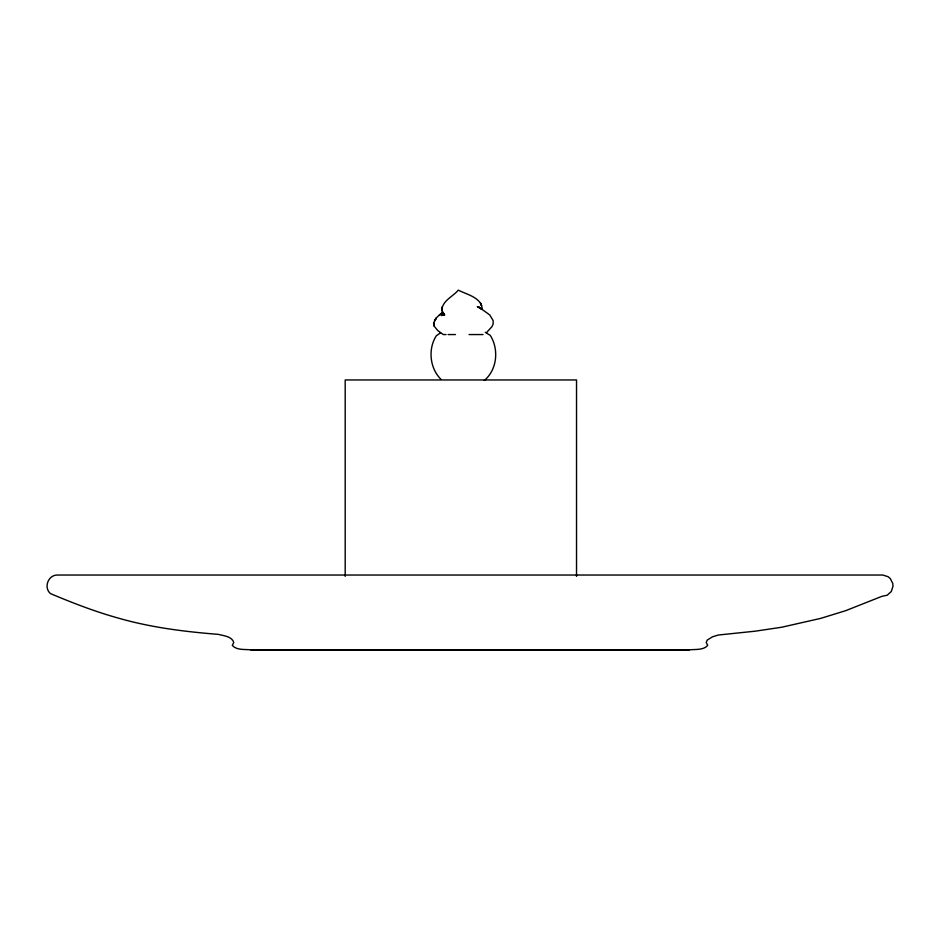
<?xml version="1.0" encoding="UTF-8"?>
<svg xmlns="http://www.w3.org/2000/svg" width="940" height="940" viewBox="0 0 940 940"><rect width="100%" height="100%" fill="white"/><g stroke="black" fill="none" stroke-linecap="round" stroke-linejoin="round"><path stroke-width="1.41" d="M482.173 308.931C481.421 297.392 466.757 294.537 458.309 290.143C453.103 296.453 442.035 300.906 441.906 310.177L442.129 306.957L441.624 310.188L444.679 315.065L442.258 311.974L444.232 315.029L442.399 312.033L443.539 315.252L442.493 312.127L442.693 315.429L442.529 312.268L441.765 315.523L442.529 312.268M442.493 312.409L439.356 315.335C447.041 308.778 434.703 318.014 434.491 320.881L436.36 317.99L433.563 323.09L434.257 326.074L433.928 323.959M486.474 332.666L492.066 326.509L493.136 323.983L493.136 320.552L489.74 314.935L478.307 306.698L482.126 309.342M484.264 380.453C497.26 369.831 499.07 349.01 490.198 335.322L485.252 332.302M440.484 332.877L436.336 335.745C427.865 348.834 429.686 368.081 440.801 379.126M689.184 649.857C695.177 649.176 703.473 650.386 707.691 645.392L706.234 642.455L707.209 640.081L712.591 636.768L718.301 635.029L755.361 631.163L781.786 627.215L820.62 618.402L845.73 610.659L881.814 596.371L887.219 595.196L891.308 591.483L893 586.219L892.765 583.435L890.239 578.523L888.112 576.714L882.836 575.033L57.164 575.033C48.022 575.115 43.487 587.735 50.49 593.61C72.627 602.951 95.868 611.94 119.38 618.402C151.657 627.603 185.039 631.715 218.397 634.371C223.661 635.804 231.91 636.345 233.766 642.455L232.309 645.392C236.528 650.386 244.823 649.176 250.816 649.857L689.184 649.857L250.816 649.857M446.03 334.558L443.281 334.558L437.781 330.563L433.939 325.874L433.763 322.902M448.086 334.558L455.489 334.558M469.048 334.558L483.054 334.558M481.503 305.547L480.646 303.162L481.562 305.629M576.526 576.349L576.526 379.96L345.191 379.96L345.191 576.349M482.291 309.413L477.32 306.605L482.326 309.448"/></g></svg>
